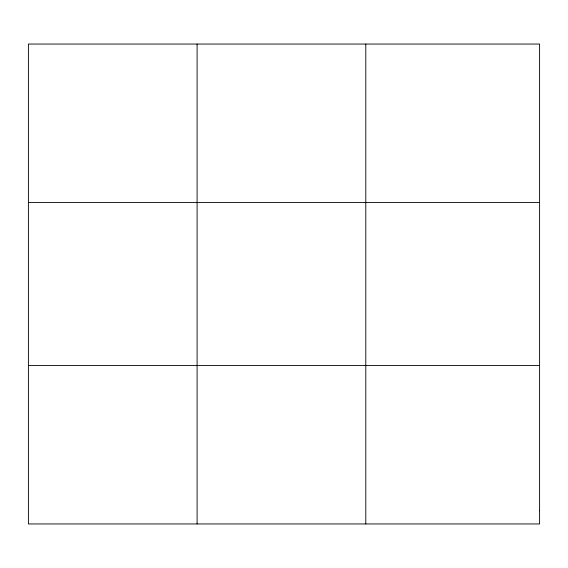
<?xml version="1.0" encoding="UTF-8"?>
<svg xmlns="http://www.w3.org/2000/svg" width="568" height="568" viewBox="0 0 568 568"><rect width="100%" height="100%" fill="white"/><g stroke="black" fill="none" stroke-linecap="round" stroke-linejoin="round"><path stroke-width="0.85" d="M197.096 44.048L197.096 523.952M365.792 44.048L365.792 523.952M28.4 202.421L539.6 202.421M28.4 365.579L539.6 365.579M539.6 510.753L539.6 523.952L28.4 523.952L28.4 44.048L539.6 44.048L539.6 510.753"/></g></svg>
